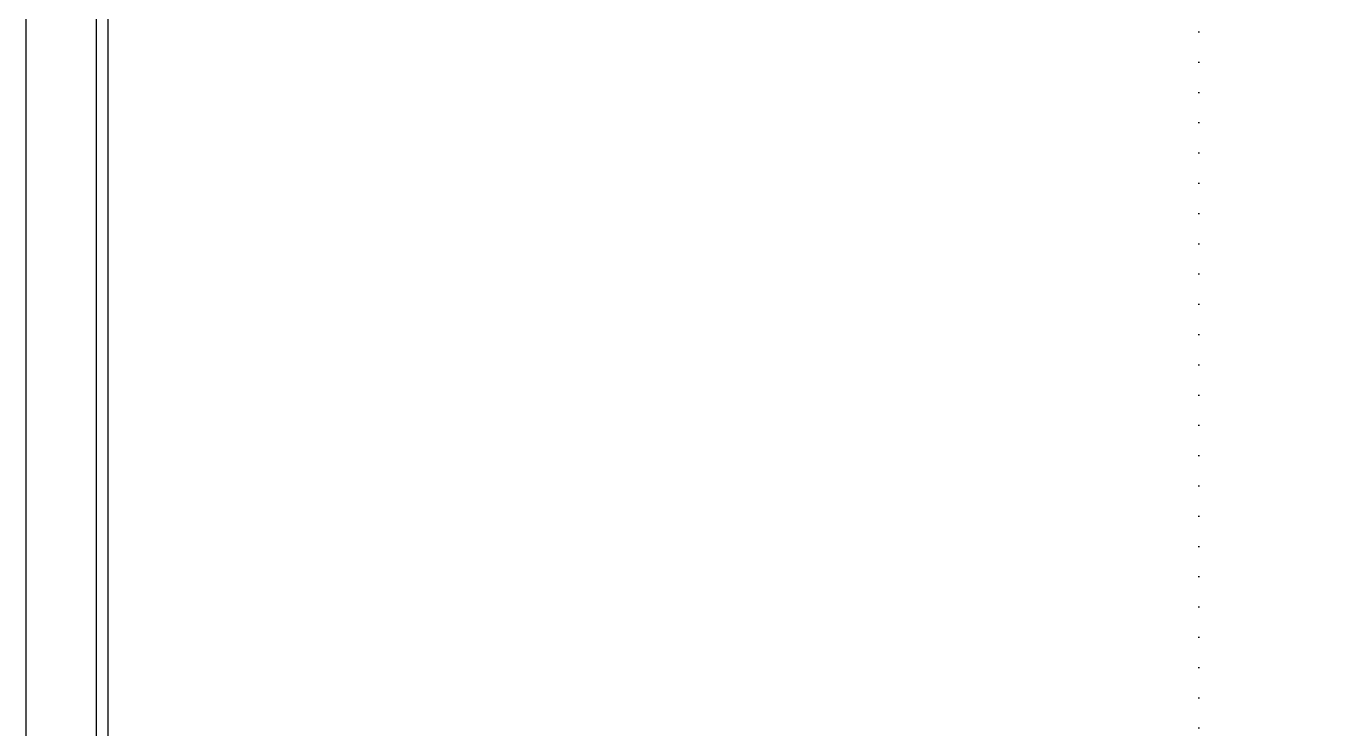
# Model space of a CAD drawing. Header units: inches. Extents: x 21 to 32698, y 13 to 3712.
# Drawn here: x 3711.8 to 3990.5, y 1062.8 to 1212.6 of the extents above; entities that cross this region are included whole.
import ezdxf

# ---------------------------------------------------------------- set-up
doc = ezdxf.new("R2010")
doc.units = ezdxf.units.IN
doc.header["$MEASUREMENT"] = 0
doc.linetypes.add('DOT', pattern=[6.35, 0, -6.35])
for name, color, linetype, lineweight in [('Z_MİM_-KM-BEAM-RAY', 8, 'DOT', 25), ('Z_MİM_-KM-WALL-PL', 8, 'Continuous', 25), ('Z_MİM_-KM-WALL-PLASTER', 8, 'Continuous', 25)]:
    doc.layers.add(name, color=color, linetype=linetype, lineweight=lineweight)

# ---------------------------------------------------------------- blocks, each defined once
blk = doc.blocks.new('-KM_Kiriş İzi_ZK')
at = {"layer": 'Z_MİM_-KM-BEAM-RAY'}
blk.add_line((630, 655), (630, 45), dxfattribs=at)

msp = doc.modelspace()

# ---------------------------------------------------------------- linework, layer by layer
at = {"layer": 'Z_MİM_-KM-WALL-PL'}
for p, q in [((3711.76, 1002.08), (3711.76, 1647.08)), ((3726.76, 1002.08), (3726.76, 1647.08))]:
    msp.add_line(p, q, dxfattribs=at)
at = {"layer": 'Z_MİM_-KM-WALL-PLASTER'}
msp.add_lwpolyline([(4389.26, 1357.08), (4389.26, 1004.58), (3999.26, 1004.58), (3999.26, 1029.58), (3894.26, 1029.58), (3894.26, 1004.58), (3729.26, 1004.58), (3729.26, 1644.58), (3844.26, 1644.58), (3844.26, 1634.58), (3999.26, 1634.58), (3999.26, 1644.58), (4391.76, 1644.58)], dxfattribs=at)

# ---------------------------------------------------------------- block references
at = {"layer": 'Z_MİM_-KM-BEAM-RAY'}
msp.add_blockref('-KM_Kiriş İzi_ZK', (3331.71, 982.08), dxfattribs=at)

doc.saveas('drawing.dxf')
